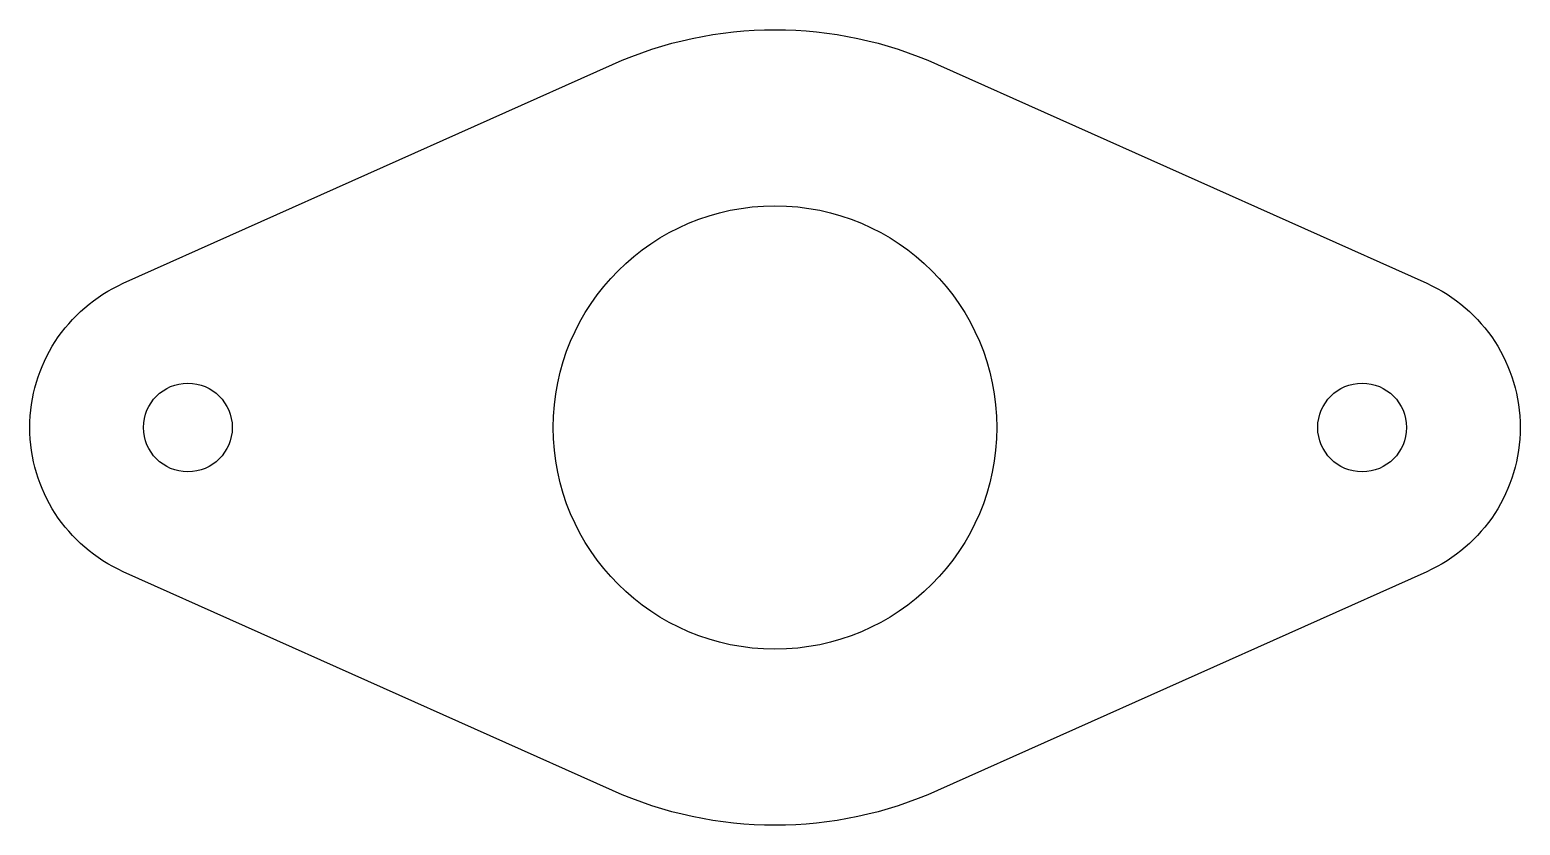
# Model space of a CAD drawing. Extents: x -57 to 57, y -30 to 31.
import ezdxf

# ---------------------------------------------------------------- set-up
doc = ezdxf.new("R2010")
doc.units = 0

msp = doc.modelspace()

# ---------------------------------------------------------------- linework, layer by layer
at = {"layer": '1'}
msp.add_lwpolyline([(49.95, 11.06, -0.647982), (49.95, -11.06), (12.46, -27.84, -0.213606), (-12.46, -27.84), (-49.95, -11.06, -0.647982), (-49.95, 11.06), (-12.46, 27.84, -0.213606), (12.46, 27.84)], format="xyb", close=True, dxfattribs=at)
for centre, radius in [((0, 0), 17), ((-45, 0), 3.4), ((45, 0), 3.4)]:
    msp.add_circle(centre, radius, dxfattribs=at)

doc.saveas('drawing.dxf')
